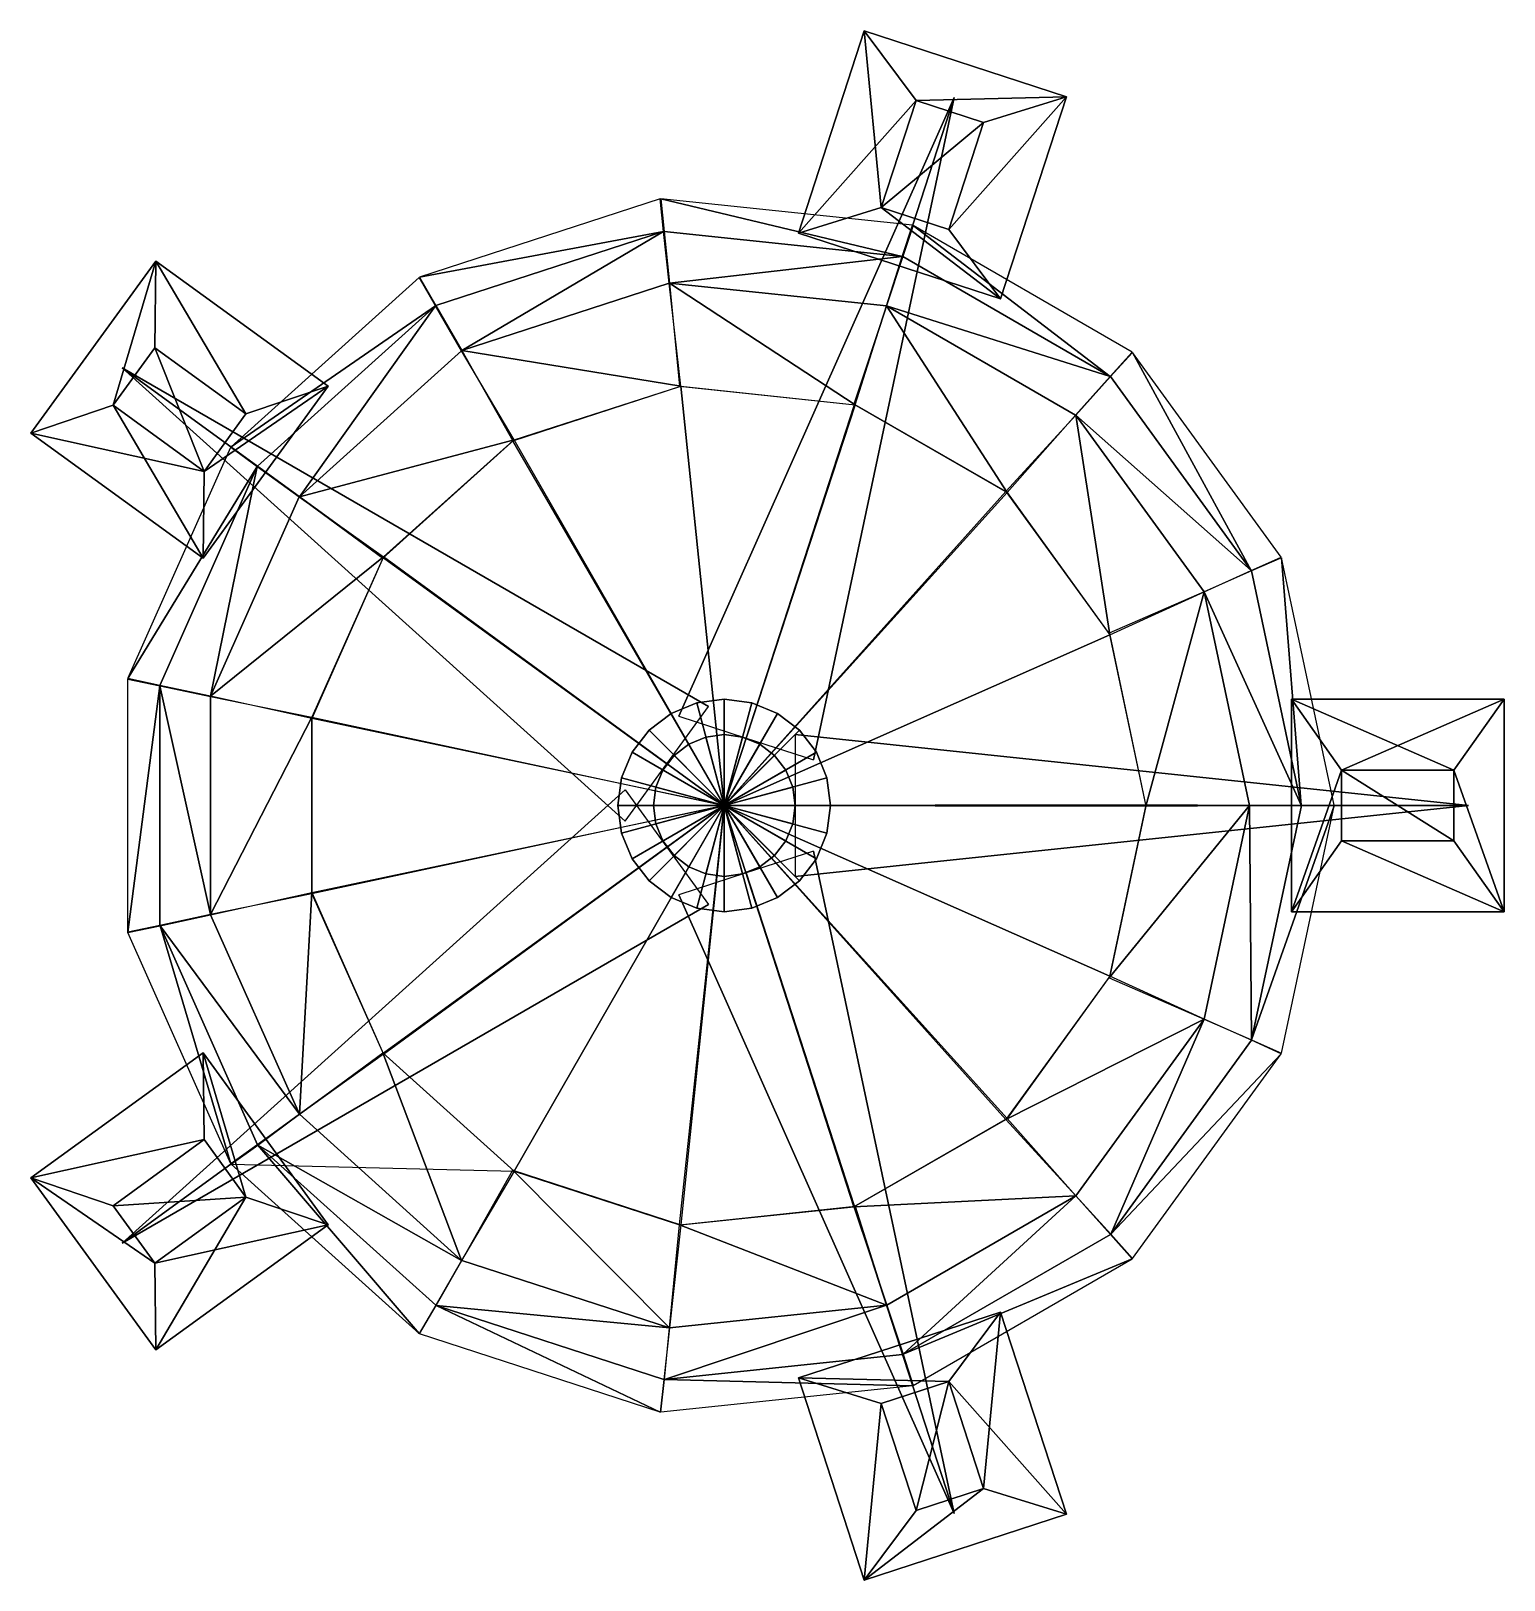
# Model space of a CAD drawing. Extents: x -0.248 to 0.279, y -0.277 to 0.277.
import ezdxf

# ---------------------------------------------------------------- set-up
doc = ezdxf.new("R2010")
doc.units = 0
doc.header["$LTSCALE"] = 2
doc.layers.get('0').update_dxf_attribs({"linetype": 'CONTINUOUS'})

msp = doc.modelspace()

# ---------------------------------------------------------------- meshes
at = {"color": 251, "linetype": 'BYBLOCK'}
mesh = msp.add_polyface(dxfattribs=at)
corners = [(0.0501, -0.2775, 0.01905), (0.12257, -0.25395, 0.01905), (0.0501, -0.2775, 0.05715), (0.12257, -0.25395, 0.05715), (0.06871, -0.25257, 0.07511), (0.09287, -0.24472, 0.07511), (0.09287, -0.24472, 0.00109), (0.06871, -0.25257, 0.00109), (0.02656, -0.20503, 0.01905), (0.09903, -0.18148, 0.01905), (0.08042, -0.20641, 0.00109), (0.05626, -0.21426, 0.00109), (0.02656, -0.20503, 0.05715), (0.05626, -0.21426, 0.07511), (0.08042, -0.20641, 0.07511), (0.09903, -0.18148, 0.05715), (0.2794, -0.0381, 0.01905), (0.2794, 0.0381, 0.01905), (0.2794, -0.0381, 0.05715), (0.2794, 0.0381, 0.05715), (0.26144, -0.0127, 0.07511), (0.26144, 0.0127, 0.07511), (0.26144, 0.0127, 0.00109), (0.26144, -0.0127, 0.00109), (0.2032, -0.0381, 0.01905), (0.2032, 0.0381, 0.01905), (0.22116, 0.0127, 0.00109), (0.22116, -0.0127, 0.00109), (0.2032, -0.0381, 0.05715), (0.22116, -0.0127, 0.07511), (0.22116, 0.0127, 0.07511), (0.2032, 0.0381, 0.05715), (0.12257, 0.25395, 0.01905), (0.0501, 0.2775, 0.01905), (0.12257, 0.25395, 0.05715), (0.0501, 0.2775, 0.05715), (0.09287, 0.24472, 0.07511), (0.06871, 0.25257, 0.07511), (0.06871, 0.25257, 0.00109), (0.09287, 0.24472, 0.00109), (0.09903, 0.18148, 0.01905), (0.02656, 0.20503, 0.01905), (0.05626, 0.21426, 0.00109), (0.08042, 0.20641, 0.00109), (0.09903, 0.18148, 0.05715), (0.08042, 0.20641, 0.07511), (0.05626, 0.21426, 0.07511), (0.02656, 0.20503, 0.05715), (-0.24843, -0.1334, 0.01905), (-0.20364, -0.19505, 0.01905), (-0.24843, -0.1334, 0.05715), (-0.20364, -0.19505, 0.05715), (-0.21897, -0.1434, 0.07511), (-0.20404, -0.16394, 0.07511), (-0.20404, -0.16394, 0.00109), (-0.21897, -0.1434, 0.00109), (-0.18679, -0.08861, 0.01905), (-0.142, -0.15026, 0.01905), (-0.17146, -0.14027, 0.00109), (-0.18639, -0.11972, 0.00109), (-0.18679, -0.08861, 0.05715), (-0.18639, -0.11972, 0.07511), (-0.17146, -0.14027, 0.07511), (-0.142, -0.15026, 0.05715), (-0.20364, 0.19505, 0.01905), (-0.24843, 0.1334, 0.01905), (-0.20364, 0.19505, 0.05715), (-0.24843, 0.1334, 0.05715), (-0.20404, 0.16394, 0.07511), (-0.21897, 0.1434, 0.07511), (-0.21897, 0.1434, 0.00109), (-0.20404, 0.16394, 0.00109), (-0.142, 0.15026, 0.01905), (-0.18679, 0.08861, 0.01905), (-0.18639, 0.11972, 0.00109), (-0.17146, 0.14027, 0.00109), (-0.142, 0.15026, 0.05715), (-0.17146, 0.14027, 0.07511), (-0.18639, 0.11972, 0.07511), (-0.18679, 0.08861, 0.05715)]
mesh.append_faces([[corners[k] for k in face] for face in [(0, 1, 2), (3, 2, 1), (4, 2, 5), (3, 5, 2), (1, 0, 6), (7, 6, 0), (12, 2, 13), (4, 13, 2), (13, 4, 14), (5, 14, 4), (15, 14, 3), (5, 3, 14), (16, 17, 18), (19, 18, 17), (20, 18, 21), (19, 21, 18), (17, 16, 22), (23, 22, 16), (28, 18, 29), (20, 29, 18), (29, 20, 30), (21, 30, 20), (31, 30, 19), (21, 19, 30), (32, 33, 34), (35, 34, 33), (36, 34, 37), (35, 37, 34), (33, 32, 38), (39, 38, 32), (44, 34, 45), (36, 45, 34), (45, 36, 46), (37, 46, 36), (47, 46, 35), (37, 35, 46), (48, 49, 50), (51, 50, 49), (52, 50, 53), (51, 53, 50), (49, 48, 54), (55, 54, 48), (60, 50, 61), (52, 61, 50), (61, 52, 62), (53, 62, 52), (63, 62, 51), (53, 51, 62), (64, 65, 66), (67, 66, 65), (68, 66, 69), (67, 69, 66), (65, 64, 70), (71, 70, 64), (76, 66, 77), (68, 77, 66), (77, 68, 78), (69, 78, 68), (79, 78, 67), (69, 67, 78)]], dxfattribs={"vtx1": -1, "color": 251})
mesh.append_faces([[corners[k] for k in face] for face in [(8, 9, 10), (10, 11, 8), (12, 13, 14), (14, 15, 12), (9, 8, 12), (12, 15, 9), (2, 12, 8), (8, 0, 2), (0, 8, 11), (11, 7, 0), (7, 11, 10), (10, 6, 7), (6, 10, 9), (9, 1, 6), (1, 9, 15), (15, 3, 1), (24, 25, 26), (26, 27, 24), (28, 29, 30), (30, 31, 28), (25, 24, 28), (28, 31, 25), (18, 28, 24), (24, 16, 18), (16, 24, 27), (27, 23, 16), (23, 27, 26), (26, 22, 23), (22, 26, 25), (25, 17, 22), (17, 25, 31), (31, 19, 17), (40, 41, 42), (42, 43, 40), (44, 45, 46), (46, 47, 44), (41, 40, 44), (44, 47, 41), (34, 44, 40), (40, 32, 34), (32, 40, 43), (43, 39, 32), (39, 43, 42), (42, 38, 39), (38, 42, 41), (41, 33, 38), (33, 41, 47), (47, 35, 33), (56, 57, 58), (58, 59, 56), (60, 61, 62), (62, 63, 60), (57, 56, 60), (60, 63, 57), (50, 60, 56), (56, 48, 50), (48, 56, 59), (59, 55, 48), (55, 59, 58), (58, 54, 55), (54, 58, 57), (57, 49, 54), (49, 57, 63), (63, 51, 49), (72, 73, 74), (74, 75, 72), (76, 77, 78), (78, 79, 76), (73, 72, 76), (76, 79, 73), (66, 76, 72), (72, 64, 66), (64, 72, 75), (75, 71, 64), (71, 75, 74), (74, 70, 71), (70, 74, 73), (73, 65, 70), (65, 73, 79), (79, 67, 65)]], dxfattribs={"vtx2": -1, "color": 251})
mesh = msp.add_polyface(dxfattribs=at)
corners = [(0.08241, -0.25365, 0.0762), (0.08241, -0.25365, 0.1143), (-0.01631, -0.03201, 0.0889), (0.00785, -0.02416, 0.1524), (0.03201, -0.01631, 0.0889), (-0.21576, -0.15676, 0.1143), (-0.21576, -0.15676, 0.0762), (-0.03548, 0.00562, 0.0889), (-0.02055, -0.01493, 0.1524), (-0.00562, -0.03548, 0.0889), (-0.21576, 0.15676, 0.0762), (-0.21576, 0.15676, 0.1143), (-0.00562, 0.03548, 0.0889), (-0.02055, 0.01493, 0.1524), (-0.03548, -0.00562, 0.0889), (0.08241, 0.25365, 0.0762), (0.08241, 0.25365, 0.1143), (0.03201, 0.01631, 0.0889), (0.00785, 0.02416, 0.1524), (-0.01631, 0.03201, 0.0889), (0.2667, 0, 0.1143), (0.2667, 0, 0.0762), (0.0254, 0.0254, 0.0889), (0.0254, 0, 0.1524), (0.0254, -0.0254, 0.0889)]
mesh.append_faces([[corners[k] for k in face] for face in [(2, 1, 3), (1, 4, 3), (5, 7, 8), (9, 5, 8), (12, 11, 13), (11, 14, 13), (17, 16, 18), (16, 19, 18), (20, 22, 23), (24, 20, 23)]], dxfattribs={"vtx0": -1, "color": 251})
mesh.append_faces([[corners[k] for k in face] for face in [(0, 1, 2), (6, 5, 9), (10, 11, 12), (15, 16, 17), (21, 20, 24)]], dxfattribs={"vtx1": -1, "color": 251})
mesh.append_faces([[corners[k] for k in face] for face in [(1, 0, 4), (5, 6, 7), (11, 10, 14), (16, 15, 19), (20, 21, 22)]], dxfattribs={"vtx2": -1, "color": 251})
at = {"color": 0, "linetype": 'BYBLOCK'}
mesh = msp.add_polyface(dxfattribs=at)
corners = [(-0.21378, -0.04533, 0.39119), (-0.21378, 0.04532, 0.39119), (-0.20227, 0.04283, 0.41385), (-0.20227, -0.04298, 0.41385), (-0.18409, -0.03911, 0.4325), (-0.18409, 0.03909, 0.4325), (-0.14774, 0.03169, 0.4405), (-0.14774, -0.03169, 0.4405), (-0.15227, -0.11061, 0.4325), (-0.18408, -0.03917, 0.4325), (-0.14785, -0.03114, 0.4405), (-0.12208, -0.08904, 0.4405), (-0.1673, -0.12153, 0.41385), (-0.2022, -0.04315, 0.41385), (-0.17686, -0.12836, 0.39119), (-0.21373, -0.04555, 0.39119), (-0.09412, -0.16298, 0.4325), (-0.15223, -0.11065, 0.4325), (-0.1224, -0.08859, 0.4405), (-0.07531, -0.13099, 0.4405), (-0.10341, -0.17908, 0.41385), (-0.16717, -0.12166, 0.41385), (-0.10936, -0.1892, 0.39119), (-0.17673, -0.12855, 0.39119), (-0.01969, -0.18717, 0.4325), (-0.09406, -0.163, 0.4325), (-0.07579, -0.13071, 0.4405), (-0.01552, -0.1503, 0.4405), (-0.02163, -0.20565, 0.41385), (-0.10324, -0.17914, 0.41385), (-0.02295, -0.21733, 0.39119), (-0.10917, -0.18931, 0.39119), (0.05814, -0.179, 0.4325), (-0.01963, -0.18717, 0.4325), (-0.01607, -0.15024, 0.4405), (0.04695, -0.14361, 0.4405), (0.06389, -0.19667, 0.41385), (-0.02145, -0.20564, 0.41385), (0.06742, -0.20787, 0.39119), (-0.02273, -0.21735, 0.39119), (0.0582, -0.17897, 0.4325), (0.12592, -0.13987, 0.4325), (0.04643, -0.14379, 0.4405), (0.10131, -0.1121, 0.4405), (0.06405, -0.19659, 0.41385), (0.13836, -0.15368, 0.41385), (0.06764, -0.2078, 0.39119), (0.14615, -0.16248, 0.39119), (0.12596, -0.13983, 0.4325), (0.17192, -0.07656, 0.4325), (0.1009, -0.11247, 0.4405), (0.13815, -0.0612, 0.4405), (0.13847, -0.15354, 0.41385), (0.1889, -0.08412, 0.41385), (0.14632, -0.16232, 0.39119), (0.1996, -0.08899, 0.39119), (0.17194, -0.07651, 0.4325), (0.1882, -0.00002, 0.4325), (0.13792, -0.06171, 0.4405), (0.1511, 0.00028, 0.4405), (0.18895, -0.08395, 0.41385), (0.20679, -0.00002, 0.41385), (0.19969, -0.08878, 0.39119), (0.21854, -0.00011, 0.39119), (0.1882, 0.00004, 0.4325), (0.17194, 0.07653, 0.4325), (0.1511, -0.00028, 0.4405), (0.13792, 0.06171, 0.4405), (0.20676, 0.00016, 0.41385), (0.18892, 0.08409, 0.41385), (0.21853, 0.00012, 0.39119), (0.19969, 0.08878, 0.39119), (0.17191, 0.07659, 0.4325), (0.12594, 0.13985, 0.4325), (0.13815, 0.0612, 0.4405), (0.1009, 0.11247, 0.4405), (0.18881, 0.08424, 0.41385), (0.13838, 0.15366, 0.41385), (0.19959, 0.08899, 0.39119), (0.14631, 0.16233, 0.39119), (0.1259, 0.13989, 0.4325), (0.05817, 0.17899, 0.4325), (0.10131, 0.1121, 0.4405), (0.04643, 0.14379, 0.4405), (0.13823, 0.15376, 0.41385), (0.06392, 0.19666, 0.41385), (0.14614, 0.16248, 0.39119), (0.06764, 0.20781, 0.39119), (0.05811, 0.179, 0.4325), (-0.01966, 0.18717, 0.4325), (0.04695, 0.14361, 0.4405), (-0.01607, 0.15024, 0.4405), (0.06374, 0.19669, 0.41385), (-0.0216, 0.20566, 0.41385), (0.06742, 0.20787, 0.39119), (-0.02273, 0.21735, 0.39119), (-0.01971, 0.18716, 0.4325), (-0.09409, 0.163, 0.4325), (-0.01552, 0.1503, 0.4405), (-0.07579, 0.13071, 0.4405), (-0.02177, 0.20561, 0.41385), (-0.10338, 0.17909, 0.41385), (-0.02296, 0.21733, 0.39119), (-0.10917, 0.18931, 0.39119), (-0.09414, 0.16296, 0.4325), (-0.15225, 0.11064, 0.4325), (-0.07531, 0.13099, 0.4405), (-0.1224, 0.08859, 0.4405), (-0.10352, 0.17897, 0.41385), (-0.16729, 0.12156, 0.41385), (-0.10937, 0.1892, 0.39119), (-0.17673, 0.12854, 0.39119), (-0.18409, 0.03915, 0.4325), (-0.15228, 0.11058, 0.4325), (-0.12208, 0.08904, 0.4405), (-0.14785, 0.03114, 0.4405), (-0.20226, 0.04301, 0.41385), (-0.16736, 0.1214, 0.41385), (-0.21374, 0.04555, 0.39119), (-0.17687, 0.12836, 0.39119), (0, 0, 0.4445)]
mesh.append_faces([[corners[k] for k in face] for face in [(10, 115, 7), (75, 90, 83)]], dxfattribs={"vtx0": -1, "color": 0})
mesh.append_faces([[corners[k] for k in face] for face in [(82, 120, 75)]], dxfattribs={"vtx0": -1, "vtx1": -1, "color": 0})
mesh.append_faces([[corners[k] for k in face] for face in [(120, 115, 10), (75, 120, 90)]], dxfattribs={"vtx0": -1, "vtx1": -1, "vtx2": -1, "color": 0})
mesh.append_faces([[corners[k] for k in face] for face in [(120, 66, 59), (120, 11, 14)]], dxfattribs={"vtx0": -1, "vtx2": -1, "color": 0})
mesh.append_faces([[corners[k] for k in face] for face in [(3, 2, 4), (5, 4, 2), (12, 13, 8), (9, 8, 13), (20, 21, 16), (17, 16, 21), (28, 29, 24), (25, 24, 29), (36, 37, 32), (33, 32, 37), (40, 41, 42), (43, 42, 41), (46, 47, 44), (45, 44, 47), (48, 49, 50), (51, 50, 49), (54, 55, 52), (53, 52, 55), (56, 57, 58), (59, 58, 57), (62, 63, 60), (61, 60, 63), (64, 65, 66), (67, 66, 65), (70, 71, 68), (69, 68, 71), (72, 73, 74), (75, 74, 73), (78, 79, 76), (77, 76, 79), (80, 81, 82), (83, 82, 81), (86, 87, 84), (85, 84, 87), (88, 89, 90), (91, 90, 89), (94, 95, 92), (93, 92, 95), (96, 97, 98), (99, 98, 97), (102, 103, 100), (101, 100, 103), (104, 105, 106), (107, 106, 105), (110, 111, 108), (109, 108, 111), (116, 117, 112), (113, 112, 117)]], dxfattribs={"vtx1": -1, "color": 0})
mesh.append_faces([[corners[k] for k in face] for face in [(66, 51, 120), (51, 43, 120), (42, 50, 120), (27, 42, 120), (19, 34, 120), (23, 19, 120), (7, 11, 120), (114, 6, 120), (99, 114, 120), (106, 98, 120), (98, 90, 120), (82, 74, 120), (74, 66, 120)]], dxfattribs={"vtx1": -1, "vtx2": -1, "color": 0})
mesh.append_faces([[corners[k] for k in face] for face in [(0, 1, 2), (2, 3, 0), (4, 5, 6), (6, 7, 4), (8, 9, 10), (10, 11, 8), (14, 15, 13), (13, 12, 14), (16, 17, 18), (18, 19, 16), (22, 23, 21), (21, 20, 22), (24, 25, 26), (26, 27, 24), (30, 31, 29), (29, 28, 30), (32, 33, 34), (34, 35, 32), (38, 39, 37), (37, 36, 38), (44, 45, 41), (41, 40, 44), (52, 53, 49), (49, 48, 52), (60, 61, 57), (57, 56, 60), (68, 69, 65), (65, 64, 68), (76, 77, 73), (73, 72, 76), (84, 85, 81), (81, 80, 84), (92, 93, 89), (89, 88, 92), (100, 101, 97), (97, 96, 100), (108, 109, 105), (105, 104, 108), (112, 113, 114), (114, 115, 112), (118, 119, 117), (117, 116, 118)]], dxfattribs={"vtx2": -1, "color": 0})
at = {"color": 251, "linetype": 'BYBLOCK'}
mesh = msp.add_polyface(dxfattribs=at)
corners = [(0.0381, 0, 0.0889), (0, 0, 0.0889), (0.0368, 0.00986, 0.0889), (0, 0, 0.2413), (0.0381, 0, 0.2413), (0.0368, 0.00986, 0.2413), (0.033, 0.01905, 0.0889), (0.033, 0.01905, 0.2413), (0.02694, 0.02694, 0.0889), (0.02694, 0.02694, 0.2413), (0.01905, 0.033, 0.0889), (0.01905, 0.033, 0.2413), (0.00986, 0.0368, 0.0889), (0.00986, 0.0368, 0.2413), (0, 0.0381, 0.0889), (0, 0.0381, 0.2413), (-0.00986, 0.0368, 0.0889), (-0.00986, 0.0368, 0.2413), (-0.01905, 0.033, 0.0889), (-0.01905, 0.033, 0.2413), (-0.02694, 0.02694, 0.0889), (-0.02694, 0.02694, 0.2413), (-0.033, 0.01905, 0.0889), (-0.033, 0.01905, 0.2413), (-0.0368, 0.00986, 0.0889), (-0.0368, 0.00986, 0.2413), (-0.0381, 0, 0.0889), (-0.0381, 0, 0.2413), (-0.0368, -0.00986, 0.0889), (-0.0368, -0.00986, 0.2413), (-0.033, -0.01905, 0.0889), (-0.033, -0.01905, 0.2413), (-0.02694, -0.02694, 0.0889), (-0.02694, -0.02694, 0.2413), (-0.01905, -0.033, 0.0889), (-0.01905, -0.033, 0.2413), (-0.00986, -0.0368, 0.0889), (-0.00986, -0.0368, 0.2413), (0, -0.0381, 0.0889), (0, -0.0381, 0.2413), (0.00986, -0.0368, 0.0889), (0.00986, -0.0368, 0.2413), (0.01905, -0.033, 0.0889), (0.01905, -0.033, 0.2413), (0.02694, -0.02694, 0.0889), (0.02694, -0.02694, 0.2413), (0.033, -0.01905, 0.0889), (0.033, -0.01905, 0.2413), (0.0368, -0.00986, 0.0889), (0.0368, -0.00986, 0.2413), (0.0254, 0, 0.2413), (0.02453, 0.00657, 0.2413), (0, 0, 0.3937), (0.0254, 0, 0.3937), (0.02453, 0.00657, 0.3937), (0.022, 0.0127, 0.2413), (0.022, 0.0127, 0.3937), (0.01796, 0.01796, 0.2413), (0.01796, 0.01796, 0.3937), (0.0127, 0.022, 0.2413), (0.0127, 0.022, 0.3937), (0.00657, 0.02453, 0.2413), (0.00657, 0.02453, 0.3937), (0, 0.0254, 0.2413), (0, 0.0254, 0.3937), (-0.00657, 0.02453, 0.2413), (-0.00657, 0.02453, 0.3937), (-0.0127, 0.022, 0.2413), (-0.0127, 0.022, 0.3937), (-0.01796, 0.01796, 0.2413), (-0.01796, 0.01796, 0.3937), (-0.022, 0.0127, 0.2413), (-0.022, 0.0127, 0.3937), (-0.02453, 0.00657, 0.2413), (-0.02453, 0.00657, 0.3937), (-0.0254, 0, 0.2413), (-0.0254, 0, 0.3937), (-0.02453, -0.00657, 0.2413), (-0.02453, -0.00657, 0.3937), (-0.022, -0.0127, 0.2413), (-0.022, -0.0127, 0.3937), (-0.01796, -0.01796, 0.2413), (-0.01796, -0.01796, 0.3937), (-0.0127, -0.022, 0.2413), (-0.0127, -0.022, 0.3937), (-0.00657, -0.02453, 0.2413), (-0.00657, -0.02453, 0.3937), (0, -0.0254, 0.2413), (0, -0.0254, 0.3937), (0.00657, -0.02453, 0.2413), (0.00657, -0.02453, 0.3937), (0.0127, -0.022, 0.2413), (0.0127, -0.022, 0.3937), (0.01796, -0.01796, 0.2413), (0.01796, -0.01796, 0.3937), (0.022, -0.0127, 0.2413), (0.022, -0.0127, 0.3937), (0.02453, -0.00657, 0.2413), (0.02453, -0.00657, 0.3937)]
mesh.append_faces([[corners[k] for k in face] for face in [(0, 1, 2), (2, 1, 6), (6, 1, 8), (8, 1, 10), (10, 1, 12), (12, 1, 14), (14, 1, 16), (16, 1, 18), (18, 1, 20), (20, 1, 22), (22, 1, 24), (24, 1, 26), (26, 1, 28), (28, 1, 30), (30, 1, 32), (32, 1, 34), (34, 1, 36), (36, 1, 38), (38, 1, 40), (40, 1, 42), (42, 1, 44), (44, 1, 46), (46, 1, 48), (48, 1, 0), (50, 3, 51), (51, 3, 55), (55, 3, 57), (57, 3, 59), (59, 3, 61), (61, 3, 63), (63, 3, 65), (65, 3, 67), (67, 3, 69), (69, 3, 71), (71, 3, 73), (73, 3, 75), (75, 3, 77), (77, 3, 79), (79, 3, 81), (81, 3, 83), (83, 3, 85), (85, 3, 87), (87, 3, 89), (89, 3, 91), (91, 3, 93), (93, 3, 95), (95, 3, 97), (97, 3, 50)]], dxfattribs={"vtx0": -1, "vtx1": -1, "color": 251})
mesh.append_faces([[corners[k] for k in face] for face in [(3, 4, 5), (3, 5, 7), (3, 7, 9), (3, 9, 11), (3, 11, 13), (3, 13, 15), (3, 15, 17), (3, 17, 19), (3, 19, 21), (3, 21, 23), (3, 23, 25), (3, 25, 27), (3, 27, 29), (3, 29, 31), (3, 31, 33), (3, 33, 35), (3, 35, 37), (3, 37, 39), (3, 39, 41), (3, 41, 43), (3, 43, 45), (3, 45, 47), (3, 47, 49), (3, 49, 4), (52, 53, 54), (52, 54, 56), (52, 56, 58), (52, 58, 60), (52, 60, 62), (52, 62, 64), (52, 64, 66), (52, 66, 68), (52, 68, 70), (52, 70, 72), (52, 72, 74), (52, 74, 76), (52, 76, 78), (52, 78, 80), (52, 80, 82), (52, 82, 84), (52, 84, 86), (52, 86, 88), (52, 88, 90), (52, 90, 92), (52, 92, 94), (52, 94, 96), (52, 96, 98), (52, 98, 53)]], dxfattribs={"vtx0": -1, "vtx2": -1, "color": 251})
mesh.append_faces([[corners[k] for k in face] for face in [(0, 2, 4), (2, 6, 5), (6, 8, 7), (8, 10, 9), (10, 12, 11), (12, 14, 13), (14, 16, 15), (16, 18, 17), (18, 20, 19), (20, 22, 21), (22, 24, 23), (24, 26, 25), (26, 28, 27), (28, 30, 29), (30, 32, 31), (32, 34, 33), (34, 36, 35), (36, 38, 37), (38, 40, 39), (40, 42, 41), (42, 44, 43), (44, 46, 45), (46, 48, 47), (48, 0, 49), (50, 51, 53), (51, 55, 54), (55, 57, 56), (57, 59, 58), (59, 61, 60), (61, 63, 62), (63, 65, 64), (65, 67, 66), (67, 69, 68), (69, 71, 70), (71, 73, 72), (73, 75, 74), (75, 77, 76), (77, 79, 78), (79, 81, 80), (81, 83, 82), (83, 85, 84), (85, 87, 86), (87, 89, 88), (89, 91, 90), (91, 93, 92), (93, 95, 94), (95, 97, 96), (97, 50, 98)]], dxfattribs={"vtx1": -1, "color": 251})
mesh.append_faces([[corners[k] for k in face] for face in [(2, 5, 4), (6, 7, 5), (8, 9, 7), (10, 11, 9), (12, 13, 11), (14, 15, 13), (16, 17, 15), (18, 19, 17), (20, 21, 19), (22, 23, 21), (24, 25, 23), (26, 27, 25), (28, 29, 27), (30, 31, 29), (32, 33, 31), (34, 35, 33), (36, 37, 35), (38, 39, 37), (40, 41, 39), (42, 43, 41), (44, 45, 43), (46, 47, 45), (48, 49, 47), (0, 4, 49), (51, 54, 53), (55, 56, 54), (57, 58, 56), (59, 60, 58), (61, 62, 60), (63, 64, 62), (65, 66, 64), (67, 68, 66), (69, 70, 68), (71, 72, 70), (73, 74, 72), (75, 76, 74), (77, 78, 76), (79, 80, 78), (81, 82, 80), (83, 84, 82), (85, 86, 84), (87, 88, 86), (89, 90, 88), (91, 92, 90), (93, 94, 92), (95, 96, 94), (97, 98, 96), (50, 53, 98)]], dxfattribs={"vtx2": -1, "color": 251})

doc.saveas('drawing.dxf')
